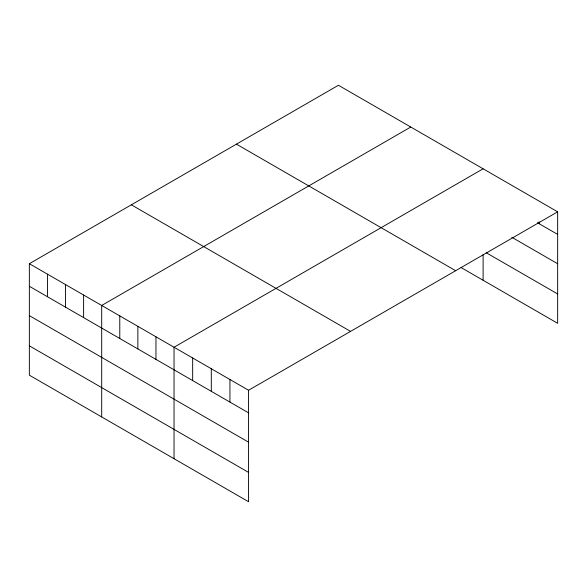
<?xml version="1.0" encoding="UTF-8"?>
<svg xmlns="http://www.w3.org/2000/svg" width="587" height="587" viewBox="0 0 587 587"><rect width="100%" height="100%" fill="white"/><g stroke="black" fill="none" stroke-linecap="round" stroke-linejoin="round"><path stroke-width="0.88" d="M557.65 211.826L248.572 390.267L248.572 501.738L29.35 375.174L29.35 263.702L338.428 85.262L557.65 211.826L557.65 323.298L461.096 267.555M410.768 127.027L101.69 305.467L101.69 416.939M483.116 168.792L174.038 347.24L174.038 458.711M537.465 222.752L557.65 234.404M511.842 237.295L557.65 263.739M486.219 252.726L557.65 293.962M236.429 144.145L455.651 270.71M131.349 204.819L350.571 331.384M29.35 263.702L248.572 390.267M29.35 286.28L248.572 412.852M29.35 315.615L248.572 442.187M29.35 345.838L248.572 472.41M539.013 221.842L539.013 223.647M483.116 254.597L483.116 280.263M229.943 379.51L229.943 402.095M211.305 368.753L211.305 391.331M192.668 357.997L192.668 380.574M155.951 336.799L155.951 359.376M137.864 326.357L137.864 348.935M119.777 315.909L119.777 338.494M83.611 295.026L83.611 317.611M65.524 284.585L65.524 307.162M47.437 274.144L47.437 296.721"/></g></svg>
